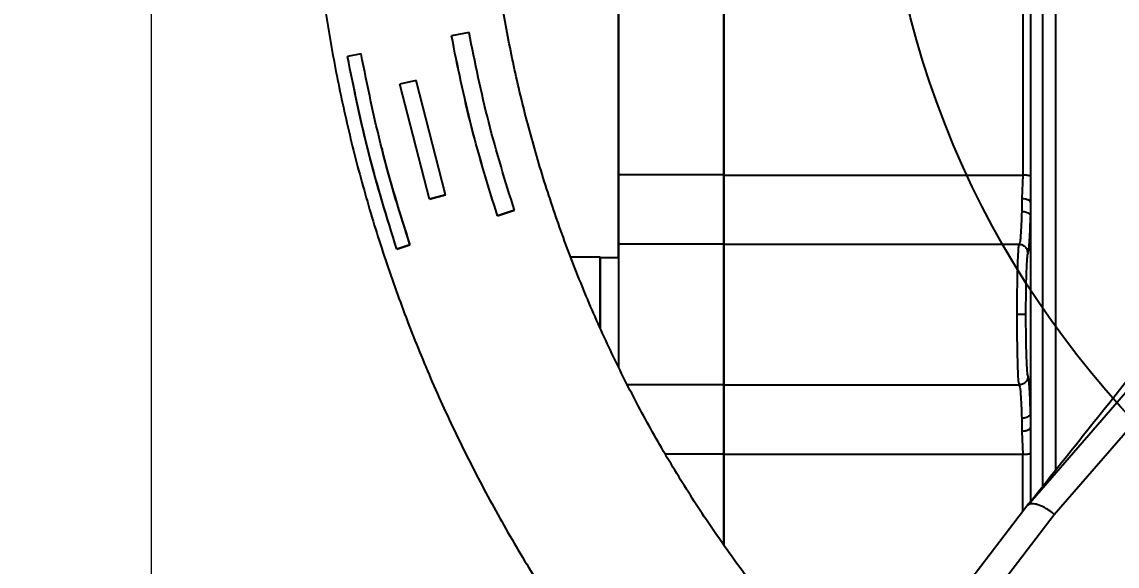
# Model space of a CAD drawing. Header units: millimetres. Extents: x 2180 to 4616, y 795 to 2518.
# Drawn here: x 2784.1 to 2909, y 1109.3 to 1171.4 of the extents above; entities that cross this region are included whole.
import ezdxf

# ---------------------------------------------------------------- set-up
doc = ezdxf.new("R2010")
doc.units = ezdxf.units.MM
doc.layers.add('AM_5', color=3, linetype='Continuous', lineweight=25)
doc.styles.add('SLDTEXTSTYLE1', font='txt.shx', dxfattribs={"width": 0.7, "bigfont": 'gbcbig.shx'})
doc.dimstyles.new('SLDDIMSTYLE12$0', dxfattribs={"dimtxt": 12, "dimasz": 10, "dimexe": 0, "dimexo": 0.0625, "dimgap": 0.875, "dimtad": 1, "dimdec": 1, "dimlfac": 1.8, "dimrnd": 1e-09, "dimzin": 12, "dimdsep": 46, "dimtxsty": 'SLDTEXTSTYLE1', "dimcen": 0.09, "dimdle": 8.16, "dimclrd": 3, "dimclre": 3, "dimadec": 0, "dimazin": 3, "dimtfac": 1, "dimtdec": 1, "dimtofl": 0, "dimtmove": 0, "dimatfit": 3, "dimfxl": 0, "dimfrac": 2, "dimtolj": 1, "dimlwd": 5, "dimlwe": 5, "dimarcsym": 0})

# ---------------------------------------------------------------- blocks, each defined once
blk = doc.blocks.new('*D55')
at = {"layer": 'AM_5', "color": 3, "lineweight": 5, "transparency": 16777216}
blk.add_line((2986.85, 1196.43), (2798.86, 1196.43), dxfattribs=at)
at = {"layer": 'AM_5', "color": 3, "linetype": 'Continuous', "lineweight": 5, "transparency": 16777216}
for p, q in [((2798.86, 1186.43), (2798.86, 964.81)), ((2941.11, 954.81), (2798.86, 954.81))]:
    blk.add_line(p, q, dxfattribs=at)
at = {"layer": 'AM_5', "color": 3, "transparency": 16777216}
for points in [[(2797.19, 1186.43), (2800.53, 1186.43), (2798.86, 1196.43)], [(2797.19, 964.81), (2800.53, 964.81), (2798.86, 954.81)]]:
    blk.add_solid(points, dxfattribs=at)
at = {"layer": 'Defpoints', "color": 0, "transparency": 16777216}
for p in [(2986.92, 1196.43), (2798.86, 954.81), (2941.17, 954.81)]:
    blk.add_point(p, dxfattribs=at)
at = {"layer": 'AM_5', "color": 0, "transparency": 16777216, "insert": (2791.98, 1022.1), "char_height": 12, "attachment_point": 5, "rotation": 90, "style": 'SLDTEXTSTYLE1'}
blk.add_mtext('\\A1;245', dxfattribs=at)

msp = doc.modelspace()

# ---------------------------------------------------------------- linework, layer by layer
at = {"color": 7, "linetype": 'Continuous', "lineweight": 25}
for p, q in [((2835.11, 1170.162), (2833.114, 1169.768)), ((2833.114, 1169.768), (2833.114, 1169.763)), ((2822.795, 1167.718), (2821.248, 1167.408)), ((2821.248, 1167.408), (2821.248, 1167.406)), ((2829.089, 1164.683), (2827.227, 1164.271)), ((2830.582, 1151.155), (2827.227, 1164.271)), ((2827.227, 1164.271), (2827.227, 1164.268)), ((2830.582, 1151.152), (2827.227, 1164.268)), ((2832.427, 1151.642), (2829.089, 1164.683)), ((2852.157, 1153.96), (2864.157, 1153.96)), ((2864.157, 1153.89), (2898.291, 1153.89)), ((2898.291, 1153.89), (2898.157, 1151.238)), ((2899.157, 1153.786), (2899.157, 1150.765)), ((2830.582, 1151.155), (2832.427, 1151.642)), ((2832.427, 1151.639), (2830.582, 1151.152)), ((2830.582, 1151.152), (2830.582, 1151.155)), ((2832.427, 1151.642), (2832.427, 1151.639)), ((2899.081, 1150.946), (2899.157, 1150.765)), ((2899.088, 1150.938), (2899.158, 1151.141)), ((2899.157, 1150.766), (2899.157, 1151.138)), ((2899.157, 1150.765), (2899.157, 1149.159)), ((2838.354, 1149.257), (2840.286, 1149.891)), ((2840.286, 1149.886), (2838.354, 1149.252)), ((2840.286, 1149.891), (2840.286, 1149.886)), ((2838.354, 1149.252), (2838.354, 1149.257)), ((2899.157, 1149.159), (2899.157, 1137.96)), ((2826.864, 1145.467), (2828.362, 1145.964)), ((2828.362, 1145.962), (2826.864, 1145.465)), ((2828.362, 1145.964), (2828.362, 1145.962)), ((2864.157, 1146.022), (2852.157, 1146.022)), ((2897.869, 1145.972), (2864.157, 1145.972)), ((2826.864, 1145.465), (2826.864, 1145.467)), ((2850.057, 1144.527), (2846.745, 1144.527)), ((2852.157, 1144.467), (2850.057, 1144.467)), ((2899.157, 1137.96), (2899.157, 1126.759)), ((2898.85, 1116.282), (2915.536, 1135.519)), ((2901.87, 1115.215), (2918.527, 1134.377)), ((2853.144, 1130.032), (2864.157, 1130.032)), ((2864.157, 1129.982), (2897.869, 1129.982)), ((2899.157, 1126.759), (2899.157, 1125.149)), ((2898.157, 1124.68), (2898.291, 1122.024)), ((2899.158, 1124.774), (2899.088, 1124.978)), ((2899.157, 1125.149), (2899.157, 1122.126)), ((2864.157, 1122.094), (2857.523, 1122.094)), ((2898.291, 1122.024), (2864.157, 1122.024)), ((2899.157, 1122.126), (2899.157, 1116.643)), ((2898.965, 1116.449), (2883.294, 1095.978)), ((2881.116, 1088.167), (2901.87, 1115.215))]:
    msp.add_line(p, q, dxfattribs=at)
at = {"color": 7, "linetype": 'Continuous', "lineweight": 25, "flags": 128}
for points in [[(2852.157, 1213.872), (2852.157, 1212.613), (2852.157, 1211.009), (2852.157, 1209.068), (2852.157, 1206.797), (2852.157, 1204.209), (2852.157, 1201.314), (2852.157, 1198.126), (2852.157, 1194.66), (2852.157, 1190.933), (2852.157, 1186.96), (2852.157, 1182.761), (2852.157, 1178.355), (2852.157, 1173.762), (2852.157, 1169.004), (2852.157, 1164.102), (2852.157, 1159.08), (2852.157, 1153.96)], [(2864.157, 1153.96), (2864.157, 1159.08), (2864.157, 1164.102), (2864.157, 1169.004), (2864.157, 1173.762), (2864.157, 1178.355), (2864.157, 1182.761), (2864.157, 1186.96), (2864.157, 1190.933), (2864.157, 1194.66), (2864.157, 1198.126), (2864.157, 1201.314), (2864.157, 1204.209), (2864.157, 1206.797), (2864.157, 1209.068), (2864.157, 1211.009), (2864.157, 1212.613), (2864.157, 1213.872)], [(2898.291, 1213.673), (2898.291, 1212.426), (2898.291, 1210.832), (2898.291, 1208.901), (2898.291, 1206.641), (2898.291, 1204.062), (2898.291, 1201.177), (2898.291, 1197.998), (2898.291, 1194.541), (2898.291, 1190.821), (2898.291, 1186.856), (2898.291, 1182.663), (2898.291, 1178.263), (2898.291, 1173.676), (2898.291, 1168.923), (2898.291, 1164.026), (2898.291, 1159.007), (2898.291, 1153.89)], [(2899.157, 1213.184), (2899.157, 1211.944), (2899.157, 1210.361), (2899.157, 1208.443), (2899.157, 1206.197), (2899.157, 1203.635), (2899.157, 1200.768), (2899.157, 1197.61), (2899.157, 1194.175), (2899.157, 1190.479), (2899.157, 1186.539), (2899.157, 1182.374), (2899.157, 1178.002), (2899.157, 1173.445), (2899.157, 1168.722), (2899.157, 1163.856), (2899.157, 1158.87), (2899.157, 1153.786)], [(2852.157, 1144.467), (2852.157, 1147.989), (2852.157, 1152.907), (2852.157, 1157.749), (2852.157, 1162.49), (2852.157, 1167.106), (2852.157, 1171.575), (2852.157, 1175.872), (2852.157, 1179.977), (2852.157, 1183.868), (2852.157, 1187.525), (2852.157, 1190.93), (2852.157, 1194.065), (2852.157, 1196.915), (2852.157, 1199.465), (2852.157, 1201.702), (2852.157, 1203.614), (2852.157, 1205.192), (2852.157, 1206.428), (2852.157, 1207.315), (2852.157, 1207.849), (2852.157, 1208.027)], [(2901.985, 1174.591), (2901.985, 1170.038), (2901.985, 1165.335), (2901.985, 1160.503), (2901.985, 1155.565), (2901.985, 1150.544), (2901.985, 1145.463), (2901.985, 1140.346), (2901.985, 1135.217), (2901.985, 1130.101), (2901.985, 1125.02), (2901.985, 1120.194)], [(2900.571, 1118.449), (2900.571, 1122.705), (2900.571, 1127.789), (2900.571, 1132.92), (2900.571, 1138.074), (2900.571, 1143.226), (2900.571, 1148.353), (2900.571, 1153.431), (2900.571, 1158.436), (2900.571, 1163.346), (2900.571, 1168.136), (2900.571, 1172.785)], [(2852.157, 1153.96), (2852.157, 1152.371), (2852.157, 1150.882), (2852.157, 1149.534), (2852.157, 1148.364), (2852.157, 1147.405), (2852.157, 1146.683), (2852.157, 1146.218), (2852.157, 1146.022)], [(2864.157, 1153.96), (2864.157, 1152.371), (2864.157, 1150.882), (2864.157, 1149.534), (2864.157, 1148.364), (2864.157, 1147.405), (2864.157, 1146.683), (2864.157, 1146.218), (2864.157, 1146.022)], [(2898.157, 1151.238), (2898.157, 1151.046), (2898.157, 1150.856), (2898.157, 1150.668), (2898.157, 1150.483), (2898.157, 1150.301), (2898.157, 1150.121), (2898.157, 1149.944), (2898.157, 1149.771)], [(2852.157, 1146.022), (2852.157, 1145.77), (2852.157, 1145.146), (2852.157, 1144.181), (2852.157, 1142.921), (2852.157, 1141.426), (2852.157, 1139.768), (2852.157, 1138.027), (2852.157, 1136.286), (2852.157, 1134.629), (2852.157, 1133.134), (2852.157, 1132.053)], [(2864.157, 1130.032), (2864.157, 1130.285), (2864.157, 1130.909), (2864.157, 1131.874), (2864.157, 1133.134), (2864.157, 1134.629), (2864.157, 1136.286), (2864.157, 1138.027), (2864.157, 1139.768), (2864.157, 1141.426), (2864.157, 1142.921), (2864.157, 1144.181), (2864.157, 1145.146), (2864.157, 1145.77), (2864.157, 1146.022)], [(2850.057, 1144.527), (2850.057, 1144.483), (2850.057, 1144.135), (2850.057, 1143.458), (2850.057, 1142.488), (2850.057, 1141.277), (2850.057, 1139.892), (2850.057, 1138.405), (2850.057, 1136.899), (2850.057, 1136.454)], [(2850.057, 1136.472), (2850.057, 1137.418), (2850.057, 1138.924), (2850.057, 1140.381), (2850.057, 1141.708), (2850.057, 1142.835), (2850.057, 1143.699), (2850.057, 1144.252), (2850.057, 1144.465), (2850.057, 1144.467)], [(2864.157, 1129.621), (2864.157, 1129.372), (2864.157, 1128.65), (2864.157, 1127.691), (2864.157, 1126.521), (2864.157, 1125.173), (2864.157, 1123.684), (2864.157, 1122.094)], [(2898.157, 1126.152), (2898.157, 1125.977), (2898.157, 1125.8), (2898.157, 1125.62), (2898.157, 1125.437), (2898.157, 1125.251), (2898.157, 1125.063), (2898.157, 1124.873), (2898.157, 1124.68)], [(2864.157, 1111.701), (2864.157, 1111.953), (2864.157, 1116.975), (2864.157, 1122.094)], [(2898.291, 1115.561), (2898.291, 1116.902), (2898.291, 1122.024)]]:
    msp.add_lwpolyline(points, dxfattribs=at)
at = {"color": 7, "linetype": 'Continuous', "lineweight": 25}
msp.add_circle((2987.157, 1198.073), 105, dxfattribs=at)
msp.add_arc((2897.871, 1011.363), 126.631, 89.65559, 90.10778, dxfattribs=at)
for points, knots in [([(2986.724, 1027.83), (2989.284, 1027.855), (2992.865, 1027.889), (2998.134, 1028.168), (3002.598, 1028.504), (3007.914, 1029.069), (3013.483, 1029.842), (3019.297, 1030.853), (3025.268, 1032.109), (3031.344, 1033.619), (3037.482, 1035.39), (3043.647, 1037.424), (3049.811, 1039.724), (3055.948, 1042.289), (3062.036, 1045.119), (3068.055, 1048.213), (3073.988, 1051.568), (3079.817, 1055.18), (3085.527, 1059.045), (3091.103, 1063.159), (3096.53, 1067.517), (3101.795, 1072.111), (3106.887, 1076.935), (3111.792, 1081.983), (3116.499, 1087.246), (3120.996, 1092.716), (3125.275, 1098.384), (3129.323, 1104.241), (3133.133, 1110.278), (3136.695, 1116.484), (3140, 1122.849), (3143.041, 1129.361), (3145.81, 1136.01), (3148.3, 1142.785), (3150.506, 1149.672), (3152.42, 1156.661), (3154.039, 1163.739), (3155.357, 1170.893), (3156.37, 1178.109), (3157.074, 1185.377), (3157.467, 1192.681), (3157.546, 1200.009), (3157.309, 1207.347), (3156.755, 1214.681), (3155.882, 1221.999), (3154.692, 1229.286), (3153.184, 1236.529), (3151.359, 1243.713), (3149.218, 1250.826), (3146.765, 1257.854), (3144, 1264.782), (3140.927, 1271.599), (3137.55, 1278.289), (3133.872, 1284.841), (3129.899, 1291.241), (3125.634, 1297.477), (3121.083, 1303.535), (3116.251, 1309.403), (3111.143, 1315.069), (3105.767, 1320.522), (3100.32, 1325.569), (3094.847, 1330.222), (3089.389, 1334.491), (3083.764, 1338.534), (3077.982, 1342.342), (3072.055, 1345.91), (3065.992, 1349.232), (3059.806, 1352.302), (3053.51, 1355.116), (3047.116, 1357.668), (3040.641, 1359.954), (3034.103, 1361.97), (3027.528, 1363.713), (3020.956, 1365.177), (3014.462, 1366.359), (3008.172, 1367.256), (3002.648, 1367.84), (2997.766, 1368.207), (2992.942, 1368.447), (2986.967, 1368.564), (2981.45, 1368.454), (2976.181, 1368.182), (2971.717, 1367.844), (2966.401, 1367.279), (2960.832, 1366.506), (2955.018, 1365.496), (2949.047, 1364.24), (2942.971, 1362.729), (2936.833, 1360.959), (2930.668, 1358.924), (2924.504, 1356.625), (2918.367, 1354.06), (2912.279, 1351.229), (2906.26, 1348.136), (2900.327, 1344.781), (2894.498, 1341.169), (2888.788, 1337.303), (2883.213, 1333.189), (2877.785, 1328.832), (2872.52, 1324.238), (2867.428, 1319.413), (2862.523, 1314.365), (2857.817, 1309.103), (2853.319, 1303.633), (2849.041, 1297.964), (2844.992, 1292.107), (2841.182, 1286.07), (2837.62, 1279.865), (2834.316, 1273.5), (2831.273, 1266.988), (2828.511, 1260.336), (2826.174, 1254.054), (2824.895, 1249.949), (2824.332, 1248.141)], [0, 0, 0, 0, 0.01020738, 0.01427401, 0.02103699, 0.02805607, 0.03558666, 0.0434511, 0.05157826, 0.05991132, 0.06840986, 0.07704394, 0.08579098, 0.09463359, 0.10355821, 0.11255405, 0.12161242, 0.13072624, 0.1398897, 0.14909794, 0.15834689, 0.16763314, 0.17695375, 0.18630622, 0.19568842, 0.20509849, 0.21453484, 0.22399606, 0.23348097, 0.24298851, 0.25251779, 0.26206801, 0.27163852, 0.28122873, 0.29083816, 0.30046642, 0.31011319, 0.31977821, 0.32946132, 0.33916239, 0.34888138, 0.35861831, 0.36837328, 0.37814642, 0.38793798, 0.39774825, 0.40757761, 0.41742653, 0.42729557, 0.4371854, 0.4470968, 0.45703069, 0.46698816, 0.47697044, 0.48697902, 0.49701559, 0.50708218, 0.51718117, 0.52731537, 0.53748817, 0.54770366, 0.5569145, 0.56612256, 0.57532659, 0.5845258, 0.59371913, 0.60290519, 0.61208206, 0.62124705, 0.63039624, 0.63952364, 0.64861966, 0.65766788, 0.66663751, 0.67546331, 0.68397889, 0.69196332, 0.69760555, 0.70350123, 0.71121989, 0.72142727, 0.72549391, 0.73225688, 0.73927596, 0.74680655, 0.754671, 0.76279816, 0.77113122, 0.77962976, 0.78826384, 0.79701087, 0.80585349, 0.81477811, 0.82377394, 0.83283231, 0.84194614, 0.85110959, 0.86031783, 0.86956679, 0.87885303, 0.88817364, 0.89752611, 0.90690831, 0.91631839, 0.92575473, 0.93521596, 0.94470086, 0.95420841, 0.96373768, 0.97328791, 0.98285841, 0.99244862, 1, 1, 1, 1]), ([(2878.573, 1094.237), (2877.612, 1095.238), (2875.123, 1097.83), (2871.341, 1102.244), (2867.21, 1107.446), (2863.309, 1112.851), (2859.64, 1118.438), (2856.213, 1124.199), (2853.039, 1130.123), (2850.125, 1136.198), (2847.481, 1142.413), (2845.113, 1148.755), (2843.028, 1155.212), (2841.233, 1161.772), (2839.733, 1168.42), (2838.534, 1175.144), (2837.64, 1181.929), (2837.055, 1188.763), (2836.781, 1195.631), (2836.822, 1202.519), (2837.18, 1209.411), (2837.855, 1216.295), (2838.848, 1223.155), (2840.16, 1229.977), (2841.789, 1236.746), (2843.734, 1243.448), (2845.994, 1250.068), (2848.566, 1256.591), (2851.447, 1263.004), (2854.634, 1269.292), (2858.121, 1275.441), (2861.906, 1281.436), (2865.983, 1287.265), (2870.346, 1292.914), (2874.989, 1298.37), (2879.908, 1303.619), (2884.918, 1308.476), (2889.972, 1312.948), (2895.031, 1317.045), (2900.257, 1320.922), (2905.651, 1324.552), (2910.128, 1327.35), (2912.852, 1328.847), (2913.678, 1329.3)], [0, 0, 0, 0, 0.0151775, 0.0393292, 0.0635604, 0.0878663, 0.1122429, 0.1366868, 0.161195, 0.1857649, 0.2103945, 0.2350819, 0.2598255, 0.2846241, 0.3094766, 0.3343824, 0.3593409, 0.3843518, 0.409415, 0.4345306, 0.4596989, 0.4849206, 0.5101965, 0.5355275, 0.5609152, 0.5863611, 0.6118672, 0.6374358, 0.6630699, 0.6887726, 0.714548, 0.7404006, 0.7663359, 0.7923603, 0.8184816, 0.8447092, 0.8710544, 0.8948026, 0.918543, 0.942272, 0.9659875, 0.9896862, 1, 1, 1, 1]), ([(2864.157, 1142.027), (2864.157, 1143.814), (2864.157, 1148.75), (2864.157, 1156.69), (2864.157, 1165.658), (2864.157, 1174.146), (2864.157, 1182.013), (2864.157, 1189.124), (2864.157, 1195.356), (2864.157, 1200.602), (2864.157, 1204.78), (2864.157, 1207.786), (2864.157, 1209.678), (2864.157, 1209.902), (2864.157, 1210.014)], [0, 0, 0, 0, 0.0491193, 0.1356914, 0.2222635, 0.3088355, 0.3954076, 0.4819796, 0.5685517, 0.6551237, 0.7416958, 0.8282679, 0.9148399, 1, 1, 1, 1]), ([(2816.854, 1199.322), (2816.838, 1198.33), (2816.782, 1194.891), (2817.019, 1189.002), (2817.557, 1181.667), (2818.434, 1174.349), (2819.623, 1167.062), (2821.131, 1159.82), (2822.956, 1152.635), (2825.097, 1145.522), (2827.551, 1138.495), (2830.315, 1131.566), (2833.388, 1124.75), (2836.765, 1118.059), (2840.443, 1111.507), (2844.416, 1105.107), (2848.681, 1098.872), (2853.233, 1092.814), (2858.065, 1086.946), (2863.172, 1081.279), (2868.548, 1075.827), (2873.995, 1070.779), (2879.468, 1066.127), (2884.927, 1061.857), (2890.551, 1057.815), (2896.333, 1054.007), (2902.26, 1050.438), (2908.323, 1047.116), (2914.509, 1044.046), (2920.805, 1041.233), (2927.199, 1038.681), (2933.674, 1036.395), (2940.212, 1034.378), (2946.787, 1032.636), (2953.36, 1031.171), (2959.853, 1029.989), (2966.143, 1029.093), (2971.667, 1028.508), (2976.549, 1028.143), (2981.374, 1027.895), (2984.788, 1027.853), (2986.724, 1027.83)], [0, 0, 0, 0, 0.01109766, 0.03845632, 0.06586598, 0.09332727, 0.12084104, 0.14840835, 0.17603052, 0.20370911, 0.23144601, 0.25924341, 0.28710389, 0.31503048, 0.34302669, 0.37109662, 0.39924508, 0.42747773, 0.45580122, 0.48422349, 0.51275401, 0.54140426, 0.56723687, 0.59306169, 0.61887522, 0.6446752, 0.67045871, 0.69622182, 0.72195917, 0.74766321, 0.77332291, 0.7989215, 0.8244321, 0.84980864, 0.87496476, 0.89971751, 0.9236002, 0.94599323, 0.96181736, 0.97835234, 1, 1, 1, 1]), ([(2838.354, 1149.257), (2837.309, 1152.623), (2835.215, 1159.372), (2833.815, 1166.297), (2833.114, 1169.768)], [0, 0, 0, 0, 0.4988559, 1, 1, 1, 1]), ([(2838.354, 1149.252), (2837.307, 1152.627), (2835.213, 1159.375), (2833.814, 1166.301), (2833.114, 1169.763)], [0, 0, 0, 0, 0.5000003, 1, 1, 1, 1]), ([(2840.286, 1149.891), (2839.254, 1153.218), (2837.185, 1159.887), (2835.802, 1166.732), (2835.11, 1170.162)], [0, 0, 0, 0, 0.498853, 1, 1, 1, 1]), ([(2826.864, 1145.467), (2825.736, 1149.105), (2823.496, 1156.325), (2821.994, 1163.733), (2821.248, 1167.408)], [0, 0, 0, 0, 0.5039201, 1, 1, 1, 1]), ([(2826.864, 1145.465), (2825.744, 1149.075), (2823.504, 1156.294), (2822, 1163.702), (2821.248, 1167.406)], [0, 0, 0, 0, 0.5000002, 1, 1, 1, 1]), ([(2828.362, 1145.964), (2827.244, 1149.568), (2825.024, 1156.726), (2823.535, 1164.071), (2822.795, 1167.718)], [0, 0, 0, 0, 0.5034187, 1, 1, 1, 1]), ([(2825.171, 1156.935), (2825.185, 1156.872), (2826.003, 1153.151), (2827.193, 1149.526), (2828.362, 1145.962)], [0, 0, 0, 0, 0.0169976, 1, 1, 1, 1]), ([(2898.157, 1149.771), (2898.139, 1149.253), (2898.102, 1148.169), (2898.035, 1147.047), (2897.955, 1146.208), (2897.9, 1146.058), (2897.869, 1145.972)], [0, 0, 0, 0, 0.238827, 0.4998504, 0.7147809, 1, 1, 1, 1]), ([(2898.157, 1149.771), (2898.256, 1149.764), (2898.433, 1149.752), (2898.668, 1149.683), (2898.898, 1149.576), (2899.064, 1149.427), (2899.145, 1149.269), (2899.153, 1149.192), (2899.157, 1149.159)], [0, 0, 0, 0, 0.1897895, 0.3410336, 0.4929318, 0.7407571, 0.8890122, 1, 1, 1, 1]), ([(2898.868, 1144.973), (2898.897, 1145.054), (2898.954, 1145.216), (2899.034, 1146.14), (2899.103, 1147.442), (2899.139, 1148.587), (2899.157, 1149.159)], [0, 0, 0, 0, 0.2593689, 0.5184047, 0.7594263, 1, 1, 1, 1]), ([(2897.633, 1137.994), (2897.635, 1138.856), (2897.64, 1140.614), (2897.682, 1143.103), (2897.74, 1144.757), (2897.806, 1145.738), (2897.846, 1145.887), (2897.869, 1145.972)], [0, 0, 0, 0, 0.21063335, 0.4294058, 0.67937103, 0.81669182, 1, 1, 1, 1]), ([(2898.868, 1144.973), (2898.854, 1145.099), (2898.834, 1145.292), (2898.709, 1145.524), (2898.58, 1145.684), (2898.42, 1145.813), (2898.187, 1145.938), (2897.994, 1145.959), (2897.869, 1145.972)], [0, 0, 0, 0, 0.2394737, 0.3683715, 0.5, 0.6316285, 0.7605263, 1, 1, 1, 1]), ([(2898.965, 1116.449), (2903.381, 1121.984), (2911.267, 1131.87), (2919.202, 1141.816), (2922.693, 1146.192)], [0, 0, 0, 0, 0.56000043, 1, 1, 1, 1]), ([(2898.632, 1137.992), (2898.636, 1138.888), (2898.643, 1140.681), (2898.697, 1142.957), (2898.774, 1144.583), (2898.837, 1144.843), (2898.868, 1144.973)], [0, 0, 0, 0, 0.2498695, 0.4997255, 0.7497355, 1, 1, 1, 1]), ([(2897.869, 1129.982), (2897.838, 1130.129), (2897.785, 1130.385), (2897.722, 1131.694), (2897.681, 1133.117), (2897.653, 1134.665), (2897.636, 1136.312), (2897.634, 1137.44), (2897.633, 1137.994)], [0, 0, 0, 0, 0.2452809, 0.4288993, 0.5790518, 0.7242842, 0.8645993, 1, 1, 1, 1]), ([(2898.868, 1130.982), (2898.837, 1131.115), (2898.774, 1131.382), (2898.697, 1133.015), (2898.643, 1135.298), (2898.636, 1137.094), (2898.632, 1137.992)], [0, 0, 0, 0, 0.249886, 0.4997488, 0.7497519, 1, 1, 1, 1]), ([(2864.157, 1111.761), (2864.157, 1114.239), (2864.157, 1119.679), (2864.157, 1127.202), (2864.157, 1132.189), (2864.157, 1134.027)], [0, 0, 0, 0, 0.345584, 0.7587115, 1, 1, 1, 1]), ([(2898.868, 1130.982), (2898.854, 1130.856), (2898.834, 1130.663), (2898.709, 1130.43), (2898.58, 1130.27), (2898.42, 1130.141), (2898.187, 1130.016), (2897.994, 1129.995), (2897.869, 1129.982)], [0, 0, 0, 0, 0.239471, 0.3683705, 0.5000015, 0.6316323, 0.7605311, 1, 1, 1, 1]), ([(2899.157, 1126.759), (2899.139, 1127.352), (2899.101, 1128.544), (2899.03, 1129.85), (2898.951, 1130.743), (2898.896, 1130.902), (2898.868, 1130.982)], [0, 0, 0, 0, 0.2485215, 0.4999911, 0.7509557, 1, 1, 1, 1]), ([(2897.869, 1129.982), (2897.9, 1129.893), (2897.955, 1129.737), (2898.035, 1128.89), (2898.102, 1127.76), (2898.139, 1126.672), (2898.157, 1126.152)], [0, 0, 0, 0, 0.2851739, 0.500074, 0.7610217, 1, 1, 1, 1]), ([(2899.157, 1126.759), (2899.152, 1126.718), (2899.142, 1126.637), (2899.077, 1126.528), (2898.994, 1126.435), (2898.913, 1126.373), (2898.867, 1126.343), (2898.837, 1126.326), (2898.742, 1126.274), (2898.522, 1126.192), (2898.284, 1126.166), (2898.157, 1126.152)], [0, 0, 0, 0, 0.13274928, 0.2587097, 0.38346285, 0.46187539, 0.50802694, 0.51153962, 0.54269826, 0.7552829, 1, 1, 1, 1]), ([(2864.157, 1122.024), (2864.157, 1119.59), (2864.157, 1116.102), (2864.157, 1112.768), (2864.157, 1111.761)], [0, 0, 0, 0, 0.6980153, 1, 1, 1, 1]), ([(2898.85, 1116.282), (2898.845, 1116.278), (2898.833, 1116.27), (2898.84, 1116.285), (2898.88, 1116.342), (2898.932, 1116.408), (2898.965, 1116.449)], [0, 0, 0, 0, 0.1147934, 0.2642503, 0.5426543, 1, 1, 1, 1]), ([(2901.87, 1115.215), (2901.841, 1115.24), (2901.756, 1115.311), (2901.465, 1115.542), (2900.89, 1115.936), (2900.214, 1116.262), (2899.675, 1116.409), (2899.205, 1116.46), (2898.99, 1116.352), (2898.85, 1116.282)], [0, 0, 0, 0, 0.0260712, 0.0753359, 0.2510277, 0.500322, 0.632163, 0.7609985, 1, 1, 1, 1])]:
    msp.add_open_spline(points, degree=3, knots=knots, dxfattribs=at)
for points in [[(2864.157, 1213.673), (2864.157, 1213.099), (2864.157, 1211.95), (2864.157, 1209.349), (2864.157, 1206.134), (2864.157, 1202.271), (2864.157, 1197.814), (2864.157, 1192.798), (2864.157, 1187.272), (2864.157, 1181.286), (2864.157, 1174.897), (2864.157, 1168.161), (2864.157, 1161.154), (2864.157, 1156.311), (2864.157, 1153.89)], [(2864.157, 1153.89), (2864.157, 1152.828), (2864.157, 1150.705), (2864.157, 1148.175), (2864.157, 1146.402), (2864.157, 1146.116), (2864.157, 1145.972)], [(2899.157, 1153.786), (2899.108, 1153.801), (2899.009, 1153.831), (2898.796, 1153.864), (2898.553, 1153.886), (2898.378, 1153.889), (2898.291, 1153.89)], [(2898.157, 1151.238), (2898.287, 1151.231), (2898.548, 1151.217), (2898.889, 1151.109), (2899.017, 1151.001), (2899.081, 1150.946)], [(2864.157, 1145.972), (2864.157, 1145.824), (2864.157, 1145.527), (2864.157, 1143.67), (2864.157, 1141.068), (2864.157, 1139.018), (2864.157, 1137.994)], [(2864.157, 1137.994), (2864.157, 1136.969), (2864.157, 1134.918), (2864.157, 1132.308), (2864.157, 1130.441), (2864.157, 1130.135), (2864.157, 1129.982)], [(2864.157, 1129.982), (2864.157, 1129.834), (2864.157, 1129.538), (2864.157, 1127.753), (2864.157, 1125.214), (2864.157, 1123.087), (2864.157, 1122.024)], [(2899.157, 1125.149), (2899.142, 1125.088), (2899.112, 1124.965), (2898.881, 1124.81), (2898.55, 1124.701), (2898.288, 1124.687), (2898.157, 1124.68)], [(2899.157, 1122.126), (2899.108, 1122.111), (2899.009, 1122.082), (2898.796, 1122.05), (2898.553, 1122.028), (2898.378, 1122.025), (2898.291, 1122.024)]]:
    msp.add_open_spline(points, degree=3, dxfattribs=at)

# ---------------------------------------------------------------- dimensions: what is measured, and where the dimension line sits
at = {"layer": 'AM_5'}
dim = msp.add_linear_dim(base=(2798.859, 954.813), p1=(2986.915, 1196.425), p2=(2941.17, 954.813), angle=90, text='245', dimstyle='SLDDIMSTYLE12$0', override={"dimlfac": 1}, dxfattribs=at)
dim.commit()
dim.dimension.update_dxf_attribs({"geometry": '*D55', "text_midpoint": (2798.859, 1022.095), "dimtype": 160})

doc.saveas('drawing.dxf')
